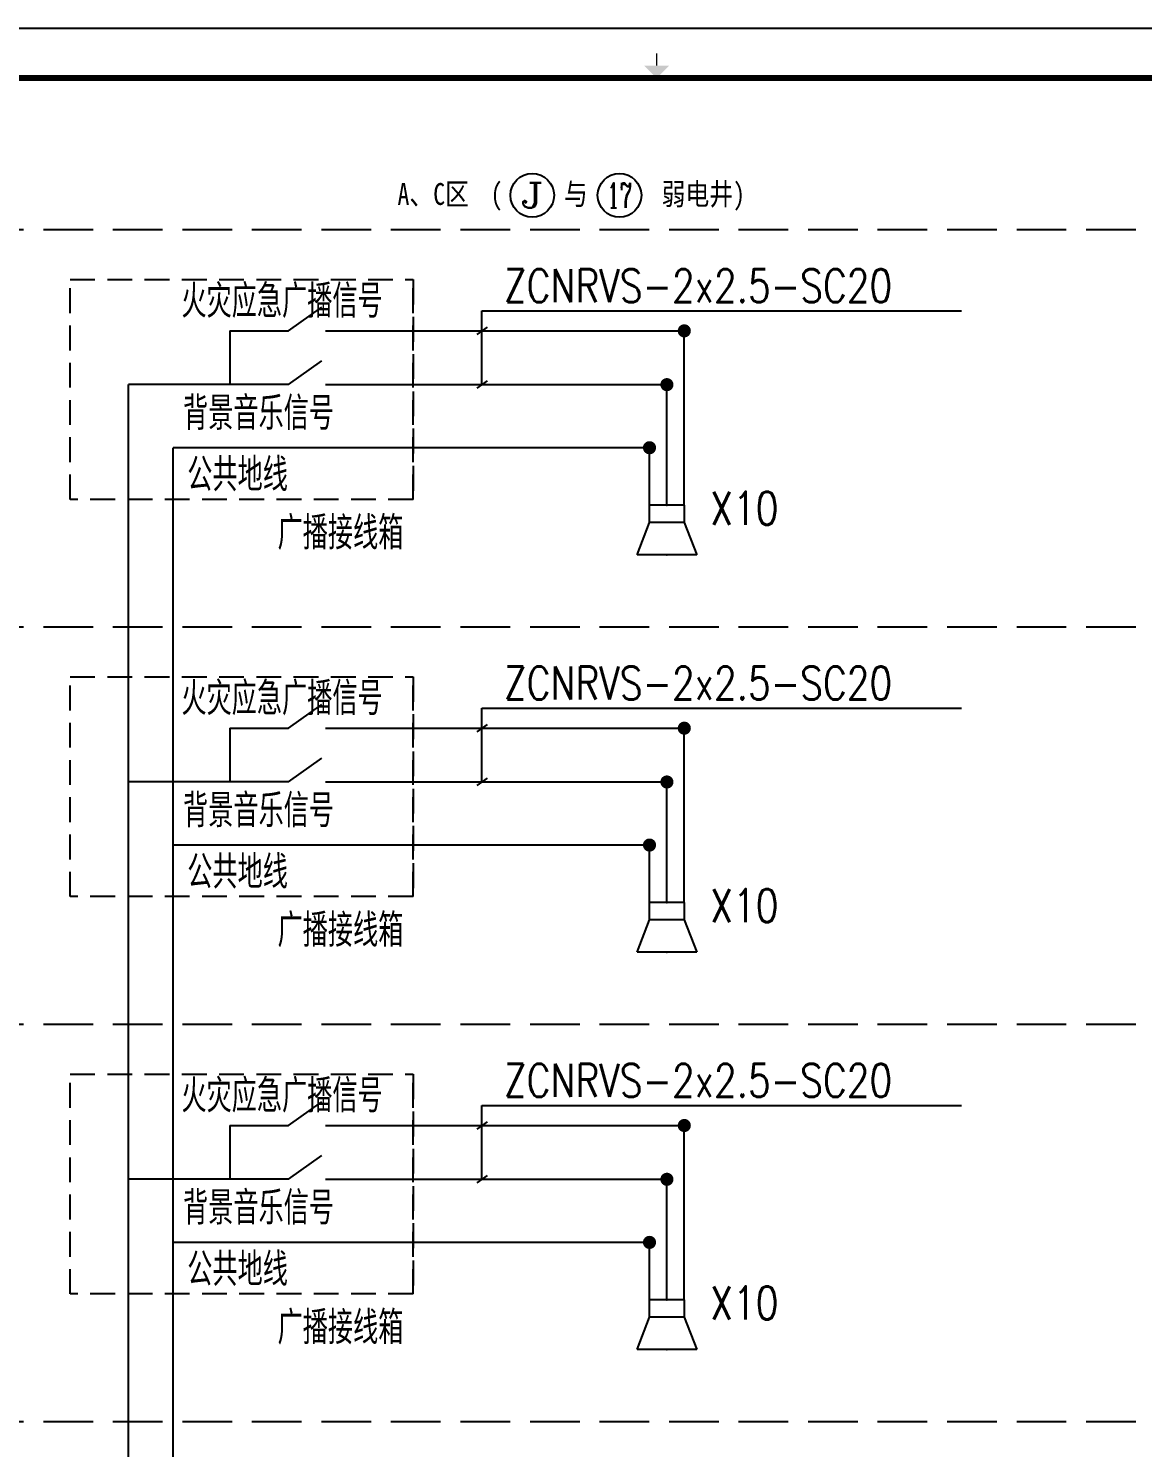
# Model space of a CAD drawing. Extents: x 913510 to 997610, y -270398 to 254224.
# Drawn here: x 942908 to 965346, y -39332 to -10757 of the extents above; entities that cross this region are included whole.
import ezdxf
from ezdxf.enums import TextEntityAlignment as Align

# ---------------------------------------------------------------- set-up
doc = ezdxf.new("R2010")
doc.units = 0
doc.header["$LTSCALE"] = 1000
doc.header["$MEASUREMENT"] = 0
doc.linetypes.add('DASH', pattern=[0.35, 0.25, -0.1])
doc.linetypes.add('DASHED', pattern=[0.75, 0.5, -0.25])
for name, color, linetype in [('00-WIRE-4', 6, 'Continuous'), ('AXIS', 3, 'Continuous'), ('AXIS_TEXT', 7, 'Continuous'), ('EQUIP-通讯', 3, 'Continuous'), ('KUANG', 8, 'Continuous'), ('WIRE-照明', 6, 'Continuous'), ('图例', 1, 'Continuous'), ('图框', 139, 'Continuous'), ('电气-文字', 4, 'Continuous'), ('电气-设备标注', 4, 'Continuous'), ('线路', 6, 'Continuous')]:
    doc.layers.add(name, color=color, linetype=linetype)
doc.styles.add('_TCH_AXIS', font='COMPLEX', dxfattribs={"bigfont": 'GBCBIG'})
doc.styles.add('COMPLEX', font='COMPLEX')
doc.styles.add('cyq', font='SIMPLEX.shx', dxfattribs={"width": 0.7, "height": 300, "bigfont": 'china3.shx'})
doc.styles.get("Standard").update_dxf_attribs({"font": 'simhei.ttf'})
doc.styles.add('标题大', font='simhei.ttf')

# ---------------------------------------------------------------- blocks, each defined once
blk = doc.blocks.new('$equip$00001366')
for p, q in [((0.35, 0.35), (1, 0.6)), ((1, 0.6), (1, -0.6)), ((0, 0.35), (0, -0.35)), ((0, 0.35), (0.35, 0.35)), ((0.35, 0.35), (0.35, -0.35)), ((0.35, -0.35), (0, -0.35)), ((1, -0.6), (0.35, -0.35))]:
    blk.add_line(p, q)
for p in [(0.35, 0.35), (0, 0), (1, 0), (0.35, -0.35)]:
    blk.add_point(p)
at = {"flags": 9}
blk.add_attdef('A', (0, 0), '', height=0.00002, dxfattribs=at)
blk = doc.blocks.new('_AXISO')
blk.add_circle((0, 0), 0.5)
at = {"layer": 'AXIS_TEXT', "style": 'COMPLEX', "width": 1.041667}
blk.add_attdef('A', text='', height=0.56, dxfattribs=at).set_placement((-0.25, -0.28), (0.25, -0.28), align=Align.FIT)
blk = doc.blocks.new('TJAD_TK_A1')
at = {"layer": '图框', "color": 0}
blk.add_line((1341.38, 950.45), (500.38, 950.45), dxfattribs=at)
at = {"layer": '图框', "color": 0, "const_width": 0.3}
blk.add_lwpolyline([(920.88, 942.95), (920.88, 945.45)], dxfattribs=at)
at = {"layer": '图框', "color": 0, "const_width": 1.2}
blk.add_lwpolyline([(1331.38, 940.45), (525.38, 940.45), (525.38, 366.45), (1331.38, 366.45)], close=True, dxfattribs=at)
at = {"layer": '图框', "color": 0}
blk.add_solid([(918.38, 942.95), (923.38, 942.95), (920.88, 940.45)], dxfattribs=at)

msp = doc.modelspace()

# ---------------------------------------------------------------- linework, layer by layer
at = {"layer": '00-WIRE-4'}
for p, q in [((948148, -16847), (948820, -16367)), ((946963, -16847), (946963, -17930)), ((946963, -16847), (948148, -16847)), ((948889, -16847), (956116, -16847)), ((948148, -17930), (948820, -17449)), ((944921, -66981), (944921, -17930)), ((948148, -17930), (944921, -17930)), ((948889, -17930), (955766, -17930)), ((955766, -20358), (955766, -17930)), ((945822, -66981), (945822, -19200)), ((955416, -19200), (945822, -19200)), ((955416, -20358), (955416, -19200)), ((948148, -24847), (948820, -24367)), ((946963, -24847), (946963, -25930)), ((946963, -24847), (948148, -24847)), ((948889, -24847), (956116, -24847)), ((948148, -25930), (948820, -25449)), ((948148, -25930), (944921, -25930)), ((948889, -25930), (955766, -25930)), ((955766, -28358), (955766, -25930)), ((955416, -27200), (945822, -27200)), ((955416, -28358), (955416, -27200)), ((948148, -32847), (948820, -32367)), ((946963, -32847), (946963, -33930)), ((946963, -32847), (948148, -32847)), ((948889, -32847), (956116, -32847)), ((948148, -33930), (948820, -33449)), ((948148, -33930), (944921, -33930)), ((948889, -33930), (955766, -33930)), ((955766, -36358), (955766, -33930)), ((955416, -35200), (945822, -35200)), ((955416, -36358), (955416, -35200))]:
    msp.add_line(p, q, dxfattribs=at)
at = {"layer": 'KUANG', "color": 3, "linetype": 'DASHED'}
for p, q in [((950655, -20239, -7733), (950655, -15815, -7733)), ((950655, -28239, -7733), (950655, -23815, -7733)), ((950655, -36239, -7733), (950655, -31815, -7733))]:
    msp.add_line(p, q, dxfattribs=at)
at = {"layer": 'KUANG', "color": 3, "linetype": 'DASHED', "elevation": -7733}
for points in [[(943749, -15815), (950655, -15815), (950655, -20239), (943749, -20239)], [(943749, -23815), (950655, -23815), (950655, -28239), (943749, -28239)], [(943749, -31815), (950655, -31815), (950655, -36239), (943749, -36239)]]:
    msp.add_lwpolyline(points, close=True, dxfattribs=at)
at = {"layer": 'WIRE-照明', "linetype": 'Continuous'}
for p, q in [((956116, -20358), (956116, -16847)), ((956116, -28358), (956116, -24847)), ((956116, -36358), (956116, -32847))]:
    msp.add_line(p, q, dxfattribs=at)
at = {"layer": '图例', "color": 3, "const_width": 131}
for points, elevation in [([(956183, -16847, -1), (956050, -16847, -1)], -7733), ([(955833, -17930, -1), (955700, -17930, -1)], -9855), ([(955483, -19200, -1), (955350, -19200, -1)], -9855), ([(956183, -24847, -1), (956050, -24847, -1)], -7733), ([(955833, -25930, -1), (955700, -25930, -1)], -9855), ([(955483, -27200, -1), (955350, -27200, -1)], -9855), ([(956183, -32847, -1), (956050, -32847, -1)], -7733), ([(955833, -33930, -1), (955700, -33930, -1)], -9855), ([(955483, -35200, -1), (955350, -35200, -1)], -9855)]:
    msp.add_lwpolyline(points, format="xyb", close=True, dxfattribs=dict(at, elevation=elevation))
at = {"layer": '电气-文字'}
for p, q in [((952043, -17930, -7733), (952043, -16441, -7733)), ((952043, -16441, -7733), (961698, -16441, -7733)), ((952149, -16773, -7733), (951936, -16921, -7733)), ((952149, -17856, -7733), (951936, -18004, -7733)), ((952043, -25930, -7733), (952043, -24441, -7733)), ((952043, -24441, -7733), (961698, -24441, -7733)), ((952149, -24773, -7733), (951936, -24921, -7733)), ((952149, -25856, -7733), (951936, -26004, -7733)), ((952043, -33930, -7733), (952043, -32441, -7733)), ((952043, -32441, -7733), (961698, -32441, -7733)), ((952149, -32773, -7733), (951936, -32921, -7733)), ((952149, -33856, -7733), (951936, -34004, -7733))]:
    msp.add_line(p, q, dxfattribs=at)
at = {"layer": '线路', "color": 0, "linetype": 'DASH', "ltscale": 4}
for p, q in [((987610, -14815, 132), (916010, -14815, 132)), ((987610, -22815, 132), (916010, -22815, 132)), ((987610, -30815, 132), (916010, -30815, 132)), ((987610, -38815, 132), (916010, -38815, 132))]:
    msp.add_line(p, q, dxfattribs=at)

# ---------------------------------------------------------------- block references
at = {"layer": 'AXIS'}
ref = msp.add_blockref('_AXISO', (953054, -14118, -264), dxfattribs=dict(at, xscale=880, yscale=880, zscale=880))
ref.add_attrib('A', 'J', dxfattribs={"layer": 'AXIS_TEXT', "height": 498, "style": '_TCH_AXIS', "width": 1.909091}).set_placement((952805, -14367, -264), (953303, -14367, -264), align=Align.FIT)
ref = msp.add_blockref('_AXISO', (954812, -14118, -264), dxfattribs=dict(at, xscale=880, yscale=880, zscale=880))
ref.add_attrib('A', '17', dxfattribs={"layer": 'AXIS_TEXT', "height": 497.8, "style": '_TCH_AXIS', "width": 0.724138}).set_placement((954563, -14367, -264), (955061, -14367, -264), align=Align.FIT)
at = {"layer": 'EQUIP-通讯', "xscale": 1000, "yscale": 1000, "zscale": 1000, "rotation": 270}
for p in [(955766, -20358, -9855), (955766, -28358, -9855), (955766, -36358, -9855)]:
    msp.add_blockref('$equip$00001366', p, dxfattribs=at)
at = {"layer": '图框', "xscale": 100, "yscale": 100, "zscale": 100}
msp.add_blockref('TJAD_TK_A1', (863472, -105802), dxfattribs=at)

# ---------------------------------------------------------------- texts
at = {"layer": '电气-文字', "style": 'cyq', "width": 0.8}
for s, height, p in [('ZCNRVS-2x2.5-SC20', 666.67, (952486, -16272, -7733)), ('火灾应急广播信号', 666.7, (945990, -16582, -7733)), ('背景音乐信号', 666.7, (946023, -18840, -7733)), ('公共地线', 666.7, (946108, -20076, -7733)), ('X10', 666.7, (956641, -20753, -7733)), ('广播接线箱', 666.7, (947926, -21249, -7733)), ('ZCNRVS-2x2.5-SC20', 666.67, (952486, -24272, -7733)), ('火灾应急广播信号', 666.7, (945990, -24582, -7733)), ('背景音乐信号', 666.7, (946023, -26840, -7733)), ('公共地线', 666.7, (946108, -28076, -7733)), ('X10', 666.7, (956641, -28753, -7733)), ('广播接线箱', 666.7, (947926, -29249, -7733)), ('ZCNRVS-2x2.5-SC20', 666.67, (952486, -32272, -7733)), ('火灾应急广播信号', 666.7, (945990, -32582, -7733)), ('背景音乐信号', 666.7, (946023, -34840, -7733)), ('公共地线', 666.7, (946108, -36076, -7733)), ('X10', 666.7, (956641, -36753, -7733)), ('广播接线箱', 666.7, (947926, -37249, -7733))]:
    msp.add_text(s, height=height, dxfattribs=at).set_placement(p)
at = {"layer": '电气-设备标注', "color": 4, "style": '标题大', "width": 0.8}
for s, p in [('A、C区', (951061, -14311, -264)), ('(', (952335, -14311, -264)), ('与', (953932, -14311, -264)), ('弱电井)', (956499, -14311, -264))]:
    msp.add_text(s, height=440, dxfattribs=at).set_placement(p, align=Align.CENTER)

doc.saveas('drawing.dxf')
